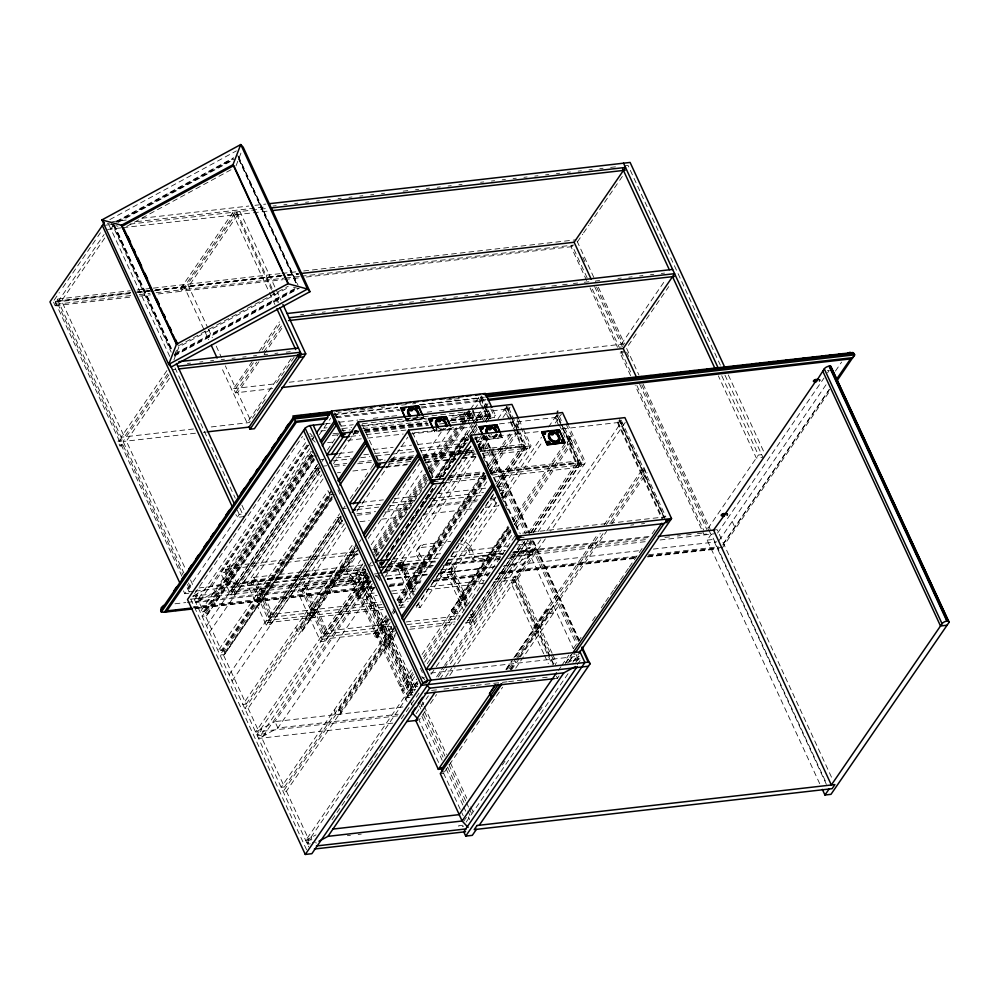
<?xml version="1.0" encoding="UTF-8"?>
<svg xmlns="http://www.w3.org/2000/svg" width="999" height="999" viewBox="0 0 999 999"><rect width="100%" height="100%" fill="white"/><g stroke="black" fill="none" stroke-linecap="round" stroke-linejoin="round"><path stroke-width="0.75" stroke-dasharray="5 3.75" d="M401.486 566.121C396.653 566.77 403.221 568.693 401.261 565.971C401.798 562.449 405.294 566.795 400.824 565.958M401.498 567.157L399.862 567.482M236.001 165.921L241.546 151.511M174.788 354.645L176.448 350.324M173.938 359.84L178.933 346.878L289.061 287.088M401.511 564.922L401.136 565.646M312.812 455.294L202.148 616.321L206.531 615.821L314.435 458.341M224.425 654.557L334.365 494.43L329.982 494.93L220.042 655.057L224.425 654.557L332.33 497.077M302.734 629.957L300.162 626.885L295.791 627.384L297.752 631.643L302.135 631.143L357.13 550.724M372.265 583.878L362.6 597.976L358.216 598.476L356.631 597.539L355.644 595.416L356.243 594.23L368.556 576.286M436.563 477.559L466.183 434.09L436.288 477.647M390.172 622.614L380.494 636.713L376.111 637.212L374.525 636.276L373.539 634.153L374.15 632.966L378.534 632.454L388.199 618.369M340.422 714.01L341.021 712.824L340.047 710.701L338.461 709.765L334.078 710.264L336.039 714.51L340.422 714.01L396.566 632.23M451.248 610.726L508.878 526.485L451.248 610.726L453.821 613.786L458.204 613.286L456.231 609.04L451.848 609.54M546.565 610.539L547.165 609.353L551.548 608.853L553.508 613.099L549.138 613.611L546.565 610.539L514.985 656.543M399.163 567.682L399.513 567.007M403.496 565.097L403.833 564.423M401.86 566.445L400.474 567.619M726.748 514.335L726.835 513.836A1.961 0.862 -24.8 0 1 726.885 515.409M54.108 300.224L59.353 292.582M62.837 287.5L96.903 237.887M97.777 236.613L100.4 232.804M181.93 576.286L55.245 302.123L57.305 299.126L130.132 290.796M130.719 292.632L53.234 301.486L55.195 305.744L104.071 234.553M59.515 303.871L58.479 305.369L121.329 441.358L118.032 441.733L120.005 445.991L123.289 445.604L124.313 444.118L121.029 444.493L120.005 445.991M104.72 238.024L61.563 300.874L124.4 436.875L168.444 372.727M110.889 229.046L112.937 226.049M158.104 293.968L181.144 291.333L180.17 289.211L232.567 212.887L236.95 212.387L272.702 289.772M181.144 291.333L182.255 289.722L181.281 287.6M184.553 288.711L185.577 287.213L186.551 289.335L185.527 290.834L184.553 288.711L180.17 289.211M236.95 212.387L187.625 284.228L207.78 327.834M118.032 441.733L119.068 440.234L122.353 439.86L121.329 441.358M166.92 370.542L121.116 437.25L193.681 428.946M168.881 374.787L123.089 441.496L195.642 433.191M169.518 378.259L126.374 441.121L185.939 570.042M272.602 388.599L235.514 392.844L233.554 388.599L252.048 361.65M259.091 351.398L279.345 321.89M253.359 362.687L235.739 388.349L225.337 365.834M262.163 349.862L280.657 322.927M235.514 392.844L256.656 362.063M263.699 351.798L282.193 324.862M258.841 361.8L237.7 392.595L250.549 420.379M264.123 354.108L282.617 327.173M291.109 358.691L247.065 422.839L221.016 366.471M265.11 399.5L249.263 422.589L209.116 427.185M276.561 382.829L294.168 357.167M183.491 590.871L184.803 593.706L239.248 514.385L243.194 513.936M187.15 587.587L189.111 591.833L191.171 588.836M306.606 849.824L190.784 599.175L192.832 596.178L212.15 585.701L346.303 570.354L357.704 553.746M194.593 593.618L232.317 538.673M233.192 537.4L270.916 482.455M271.79 481.168L302.497 436.451M365.884 570.154L356.231 584.203L195.779 602.559L306.318 441.546M306.98 445.005L199.063 602.172L203.471 611.7L313.411 451.56L310.115 451.948L200.187 612.075L204.558 611.575L207.13 614.635M319.805 471.166L235.202 594.393L230.819 594.892L226.398 585.339L228.584 585.089L226.623 580.831L224.438 581.081L220.542 572.677L308.491 444.567M312.013 439.448L313.773 436.888M308.604 445.204L212.15 585.701L215.085 592.07L368.206 574.712M312.113 440.097L313.861 437.537M366.583 572.14L233.641 587.337L225.337 569.368L227.397 566.371L357.242 551.523M224.925 572.177L226.985 569.18L235.289 587.15L233.229 590.147L224.925 572.177L220.542 572.677M309.665 448.751L229.033 566.183L237.337 584.165L317.969 466.72M319.305 434.715L330.694 418.119M310.677 452.859L215.085 592.07L195.779 602.559M224.438 581.081L312.387 452.984M204.558 611.575L313.624 452.722M206.144 612.512L315.209 453.658M313.611 458.379L205.432 615.946L221.366 650.436L331.306 490.297M206.531 615.821L316.458 455.694M228.584 585.089L314.785 459.54M206.543 625.836L317.07 464.86M317.52 464.435L231.044 590.397L232.03 592.519L369.193 576.835M327.235 450.299L338.698 433.591M233.641 587.337L235.702 584.353L365.547 569.492M232.03 592.519L318.506 466.558M322.04 461.413L323.801 458.841M230.819 594.892L318.768 466.795M319.692 467.757L234.216 592.27L235.202 594.393M209.49 632.217L320.017 471.228M330.369 494.592L257.38 600.923L255.182 601.173L247.09 583.641L321.84 474.75M381.905 604.62L269.056 617.519L251.873 580.332L253.933 577.347L363.686 564.797M251.461 583.141L253.521 580.144L270.704 617.332L268.644 620.329L251.461 583.141L247.09 583.641M323.052 478.871L255.582 577.16L272.752 614.335L340.234 516.058M333.566 463.548L357.23 429.083M329.982 494.93L328.022 490.671L218.082 650.811L222.465 650.312L331.518 491.458M225.025 653.371L224.051 651.248L333.104 492.395M331.905 496.528L223.326 654.682L246.154 704.083L242.869 704.457L352.809 544.33L354.77 548.576L244.83 708.716L248.127 708.341L358.054 548.201M341.995 520.604L270.617 624.575L266.233 625.074L257.155 605.419L259.34 605.169L332.342 498.851M229.121 674.712L339.648 513.723M343.231 508.753L344.992 506.181M350.174 498.638L368.681 471.678M371.466 467.619L375 462.475M269.056 617.519L271.116 614.535L380.869 601.972M383.591 607.18L266.458 620.579L267.445 622.702L340.684 516.021M266.233 625.074L340.984 516.183M406.456 420.891L424.238 418.506L406.456 420.891L405.144 418.057M341.009 518.481L269.63 622.452L270.617 624.575M232.068 681.093L342.595 520.104M355.007 548.488L310.152 613.823L307.954 614.073L297.652 591.758L344.268 523.863M391.571 626.361L323.551 634.14L302.447 588.448L304.495 585.464L369.418 578.034M302.035 591.258L304.083 588.261L325.199 633.953L323.139 636.937L302.035 591.258L297.652 591.758M345.579 527.834L306.144 585.277L327.247 630.956L367.557 572.24M356.968 511.238L407.804 437.2M246.154 704.083L356.094 543.956M300.162 626.885L356.318 545.104M433.017 428.921L434.59 431.381M359.403 542.082L361.163 539.522M301.748 627.822L357.904 546.041M302.135 631.143L359.153 548.076L354.77 548.576M369.168 577.01L325.1 641.196L320.729 641.695L309.927 618.319L312.113 618.069L356.968 552.734M368.231 538.424L419.967 463.061M423.476 457.954L443.643 428.583M577.41 241.883L582.692 234.191M583.578 232.904L588.861 225.212M589.735 223.926L618.806 181.593M619.68 180.307L622.327 176.461M356.231 584.203L349.25 576.723L360.651 560.127M371.178 544.792L422.04 470.716M427.297 463.049L451.011 428.396A1.311 0.937 34.5 0 1 449.363 428.296M452.11 429.37L434.328 431.743M362.937 563.773L351.236 580.819L407.08 701.735M373.464 548.439L424.35 474.325M428.733 467.932L456.805 427.048M460.314 421.94L467.332 411.713L470.279 418.094L468.531 420.641M412.05 695.079L356.431 574.712L359.265 570.591L365.459 569.892M425.861 474.275L374.15 549.587L376.71 555.119M429.358 469.168L458.279 427.048M461.788 421.94L469.68 410.452M470.554 409.178L478.434 397.689L480.631 397.44L481.655 395.941L491.933 418.169L489.735 418.419L479.47 396.191M355.007 581.543L346.241 582.554L345.754 581.493L354.508 580.481L358.629 574.462L413.586 693.418M364.972 565.222L361.451 570.342L415.759 687.886M373.738 552.397L425.724 476.735M429.245 471.603L460.939 425.449M461.813 424.163L470.616 411.338L477.16 425.499M352.947 584.577L364.348 567.969M374.875 552.634L426.635 477.247M430.144 472.127L461.725 426.136M462.612 424.85L470.079 413.973L448.539 416.433M374.425 555.069L427.197 478.209M430.706 473.089L463.249 425.686M464.135 424.413L473.813 410.314M474.687 409.041L483.479 396.228M369.393 565.034L371.141 562.487M375.537 556.093L428.171 479.42M431.68 474.313L465.022 425.749M397.577 715.858L255.632 732.08L366.171 571.078M376.473 556.318L399.488 522.802M403.896 516.371L430.369 477.809L443.331 476.323M323.551 634.14L325.612 631.143L390.534 623.713M393.381 628.908L320.954 637.187L321.928 639.323L366.933 573.763M367.332 573.801L256.868 734.74L265.622 733.741L266.121 734.802L257.355 735.801L261.463 729.819L260.976 728.758M368.181 574.887L324.126 639.073L325.1 641.196M435.052 477.909L471.99 424.1M472.864 422.827L481.655 410.015M482.542 408.728L486.063 403.608L488.249 403.359L484.727 408.479M355.644 595.416L367.957 577.472M357.342 594.093L368.781 577.447M437.237 477.659L473.301 425.137M474.175 423.851L483.853 409.765M392.807 723.114L258.579 738.461L369.118 577.459M356.631 597.539L369.817 578.321M379.495 564.235L381.256 561.663M439.298 477.122L466.57 437.412L465.584 435.277M378.958 566.708L382.48 561.588M386.001 556.455L432.617 488.561M438.773 479.595L476.585 424.513M480.107 419.393L487.137 409.14M369.43 580.918L360.627 593.718L356.243 594.23M380.856 564.26L382.617 561.7M386.138 556.568L432.754 488.673M438.911 479.707L467.932 437.437M470.566 433.591L474.675 427.609M369.78 580.918L261.863 738.086L284.453 786.962L281.169 787.337L391.096 627.197L395.479 626.698L338.461 709.765M358.216 598.476L370.529 580.544M381.081 565.172L435.614 485.739M441.77 476.773L468.156 438.349L466.57 437.412M382.917 563.898L436.563 485.751M442.719 476.785L468.219 439.635M472.627 433.229L477.023 426.823M482.292 419.143L488.449 410.164M359.303 598.351L370.741 581.693M381.293 566.321L383.928 562.474M384.815 561.201L436.7 485.614M442.857 476.648L468.369 439.498M370.529 582.392L274.937 721.603L255.632 732.08M474.475 433.541L477.11 429.707M482.367 422.053L486.75 415.671L484.19 410.139M393.144 631.58L384.34 644.392L382.155 644.642L361.538 600.024L372.09 584.652M484.527 421.828L489.96 413.923L449.887 418.506M485.077 421.64L487.724 417.794L489.922 417.545L486.376 409.89M415.709 689.51L409.528 690.209L366.333 596.715L368.381 593.718L376.111 592.844M381.518 575.424L470.654 445.604M486.538 422.465L490.946 416.046L450.162 420.704M383.841 572.664L471.078 445.591M475.487 439.173L477.247 436.6M489.735 418.419L494.63 417.17L495.654 415.671L492.445 408.728M365.921 599.525L367.969 596.528L411.176 690.022L409.115 693.019L365.921 599.525L361.538 600.024M374.413 587.15L370.03 593.531L413.224 687.025L416.733 681.93M384.053 573.114L471.69 445.467M374.35 587.487L277.884 727.984L258.579 738.461M384.69 577.297L473.526 447.914M477.035 442.794L481.443 436.388M478.396 445.229L481.043 441.371L483.991 447.752L481.343 451.598M411.213 598.226L396.578 566.545L398.638 563.548L413.274 595.229M474.3 453.334L400.686 560.564L415.322 592.232M478.683 446.953L486.575 435.464M497.964 418.868L504.982 408.666L507.167 408.404L508.191 406.918L527.347 448.351L526.311 449.85L524.125 450.099L498.563 487.325M482.929 435.614L484.89 439.86L502.672 437.487L500.711 433.241M387.912 564.785L400.274 563.361L402.335 560.377L416.333 590.671M480.694 448.126L483.778 443.631L477.622 444.343M396.578 566.545L400.961 566.046L476.598 455.881M480.994 449.475L491.545 434.103M502.984 417.445L510.014 407.192M417.045 549.887L419.105 546.89M385.314 569.393L422.39 565.159L417.432 556.843A9.253 6.656 34.5 0 1 421.241 547.514L423.301 544.53L450.774 541.383M417.432 556.843L419.493 553.846A9.253 6.656 34.5 0 1 423.301 544.53M501.323 436.888A1.311 0.937 34.5 0 0 500.324 435.064A1.311 0.937 34.5 0 0 499.238 436.288A1.311 0.937 34.5 0 0 501.323 436.888L501.573 436.513A1.311 0.937 34.5 0 0 500.574 434.69A1.311 0.937 34.5 0 0 499.5 435.914A1.311 0.937 34.5 0 0 501.573 436.513M484.89 439.86L502.672 437.487M414.273 594.842L411.026 587.824L408.841 588.074L406.868 583.828L483.391 472.377M487.787 465.971L509.777 433.941M513.286 428.821L516.808 423.701L519.005 423.451L513.723 431.131M373.539 634.153L386.463 615.022M397.015 599.65L484.09 472.827L483.479 474.013L486.051 477.085L398.102 605.182M375.237 632.829L386.675 616.183M397.227 600.811L484.702 473.401M488.224 468.281L512.849 432.417M422.39 565.159L424.45 562.162L419.493 553.846M374.525 636.276L387.712 617.057M398.276 601.685L484.465 476.148M408.841 588.074L485.352 476.623M489.747 470.217L516.133 431.793M391.72 613.249L393.481 610.676M398.763 602.996L485.826 476.173M489.285 471.128L492.582 466.346M376.111 637.212L388.424 619.28M377.21 637.087L389.523 619.155M393.032 614.023L394.792 611.463M399.2 605.057L487.15 476.96M490.184 472.527L518.331 431.543M399.837 608.528L490.434 476.573M492.07 474.188L494.542 470.591M284.453 786.962L394.393 626.823M340.047 710.701L396.191 628.92M495.866 484.14L522.165 445.841L515.796 432.067M391.096 627.197L393.069 631.455L283.129 791.583L286.413 791.208L394.667 633.528M497.027 485.389L525.374 444.093L479.145 449.388M496.703 486.476L523.139 447.977L525.337 447.714M418.032 683.591L410.102 695.142L411.076 697.265L406.705 697.764L384.116 648.9L386.313 648.651L395.979 634.552M493.606 493.931L416.933 605.606L414.747 605.856M498.014 487.512L526.361 446.228L480.119 451.511M493.281 495.017L415.721 607.979L420.104 607.479L495.929 497.04M508.191 406.918L506.006 407.167L525.149 448.601L530.044 447.352L521.116 428.009M499.263 492.182L531.068 445.854L522.777 427.897M500.986 494.093L503.621 490.247L506.568 496.628L503.921 500.474M463.773 610.651L447.14 574.662L449.2 571.665L465.834 607.667M496.828 502.297L451.261 568.681L468.531 606.056M501.211 495.916L541.52 437.2M548.526 426.985L555.544 416.77L557.729 416.521L558.766 415.035L561.962 421.965M564.522 427.485L581.83 464.96L579.645 465.209L556.568 415.284L557.08 414.535L560.926 422.852M440.022 572.714L450.849 571.478L452.897 568.493L468.893 603.096M503.284 497.002L506.368 492.507L500.212 493.206M447.14 574.662L451.523 574.163L499.025 504.982M503.421 498.576L542.994 440.934M555.307 423.002L561.463 414.036M500.724 556.193L472.852 559.378L468.956 550.948L471.004 547.952A10.365 7.455 34.5 0 0 460.789 540.534M472.852 559.378L474.912 556.393L502.784 553.196M621.253 344.255L665.284 280.12M630.606 375.661L620.129 352.997L621.166 351.498L624.45 351.124M636.188 334.016L626.498 348.127L638.935 375.05M641.47 326.323L668.781 286.563M466.346 606.218L463.798 600.724L461.613 600.973L459.64 596.728L508.116 526.123M512.524 519.705L566.283 441.408M512.949 522.027L571.778 436.338L569.58 436.588L568.044 438.836L570.229 438.586M411.463 669.829L400.037 686.488L403.321 686.113L412.999 672.027M422.028 654.457L509.428 527.16M452.235 612.849L509.253 529.795L508.279 527.672M461.613 600.973L510.864 529.233M514.385 524.113L571.553 440.846L573.738 440.596L515.696 525.137M423.551 656.655L510.626 529.82M514.085 524.787L517.37 519.992M453.821 613.786L510.839 530.731L509.253 529.795M413.436 674.088L401.998 690.734L405.282 690.359L414.96 676.273M423.988 658.716L511.288 531.543M424.637 662.175L514.348 531.518M516.87 527.834L519.33 524.25M311.875 839.747L305.706 840.459L416.633 679.133M427.222 663.711L448.401 632.854M457.23 620.004L483.703 581.443M487.225 576.298L516.346 533.891M409.528 690.209L411.588 687.225L417.769 686.513M413.087 692.557L406.93 693.269L407.904 695.391L417.619 681.256M417.782 681.63L306.943 843.106L314.235 842.282M431.031 674.325L435.414 667.944M436.288 666.67L510.826 558.104L530.132 547.614L533.079 553.995L455.881 666.445M468.256 620.342L470.304 617.357M472.365 614.36L522.315 541.608M528.459 532.667L576.648 462.462L567.057 441.695M332.03 819.754L349.575 794.205M354.832 786.55L358.341 781.443M363.599 773.775L368.856 766.108M369.742 764.834L382.892 745.679M401.311 718.855L420.591 690.759M468.856 617.519L471.953 617.17L474.013 614.173L472.09 610.014M467.357 620.454L470.442 620.092L524.275 541.695M530.369 532.804L579.87 460.714L488.936 471.116M524.762 541.608L469.243 622.477L470.217 624.6L474.6 624.1L470.791 615.846M530.931 532.617L577.634 464.585L579.82 464.335M465.259 622.926L471.428 622.227L527.834 540.072M533.116 532.367L580.856 462.837M470.217 624.6L527.497 541.158M533.666 532.18L578.621 466.708L580.806 466.458L581.83 464.96M579.645 465.209L584.54 463.961L566.62 425.187M436.6 676.872L443.618 666.658M444.493 665.384L513.773 564.472L533.079 553.995L511.326 556.48M438.236 677.06L443.506 669.392M444.38 668.106L531.768 540.834M537.924 531.855L585.564 462.475L568.906 426.398M416.084 713.736L428.371 695.853M439.772 679.233L446.79 669.018M450.299 663.898L530.132 547.614L516.071 549.225M561.863 428.958L617.444 422.602L620.142 421.603L621.178 420.104L665.846 516.795L521.615 533.279M445.566 677.047L451.71 668.094M452.584 666.82L532.879 549.887L512.874 552.172M543.756 653.758L511.026 582.929L513.086 579.932L552.36 664.934M540.646 539.797L515.147 576.935L555.719 664.772M546.803 530.831L619.43 425.037L621.615 424.787L622.652 423.289L620.454 423.539L620.966 422.789L625.349 422.29L550.599 531.181M493.081 582.217L514.735 579.745L516.783 576.748L552.135 653.246M425.174 711.163L419.031 720.117L439.685 764.822M430.432 703.496L436.575 694.555M449.737 675.386L454.995 667.719M511.026 582.929L515.409 582.429L545.317 538.873M553.483 664.81L537.999 631.293L535.801 631.543L533.841 627.297L598.039 533.778M604.195 524.812L643.781 467.17L645.741 471.416L610.564 522.664M505.931 669.417L512.949 659.19M513.836 657.916L547.165 609.353M506.206 669.318L511.476 661.65M506.93 669.442L512.2 661.75M515.721 656.63L600.237 533.528M606.393 524.562L645.966 466.92M508.941 668.893L515.959 658.666M516.845 657.392L547.552 612.662M535.801 631.543L604.407 531.63M510.214 669.068L515.584 661.251M516.458 659.964L555.656 602.872M510.526 669.829L515.796 662.162M519.305 657.055L549.138 613.611M511.525 669.842L519.443 658.316M520.329 657.03L606.593 531.381M611.875 523.688L647.052 472.452M444.455 771.952L467.32 738.648M471.715 732.242L502.634 687.212M515.696 668.194L557.629 607.117M558.341 670.441L560.976 666.608M561.85 665.334L568.856 655.119M573.239 648.738L582.005 635.976M592.519 620.654L596.028 615.546M601.286 607.892L604.795 602.784M605.669 601.51L613.548 590.022M614.435 588.736L619.692 581.081M620.566 579.807L628.446 568.319M629.333 567.045L643.356 546.615M652.11 533.853L655.619 528.746M565.234 663.336L571.428 654.32M565.796 663.149L571.965 654.158M555.219 678.546L557.405 678.296L559.165 675.724M568.856 661.613L574.175 653.87M569.418 661.413L574.7 653.721M463.748 821.203L466.383 817.369M502.347 764.984L504.982 761.151M539.198 711.313L542.707 706.206M572.889 662.237L578.458 654.12M466.158 822.102L568.806 672.602M575.824 662.374L579.333 657.267M577.322 664.635L580.606 659.839M707.891 528.558L758.378 455.02L763.636 454.42M819.717 783.691L707.18 540.122L711.288 534.128L826.448 783.366M717.594 533.029L824.025 378.009M827.547 372.877L829.295 370.317L826.673 370.617M719.193 540.397L826.61 383.941M835.439 371.079L841.608 362.088M723.139 543.956L829.307 389.31M722.764 544.979L829.307 389.785M721.902 548.426L829.095 392.058M109.853 219.593L236.401 150.886M116.608 221.241L233.604 157.73M116.071 222.203L233.267 158.566M117.432 222.128L233.054 159.353M118.257 222.34L234.091 159.453M126.673 226.411L231.368 169.568M178.109 346.004L288.249 286.214M175.087 353.621L295.017 288.511M174.763 354.458L295.829 288.736M174.55 355.244L297.202 288.661M174.226 356.081L299.375 288.137M448.027 422.19L466.046 412.412M453.546 427.172L450.974 428.571L412.425 432.979M462.562 422.277L470.279 418.094M567.332 662.974L578.921 656.693M305.706 840.459L316.009 834.864M112.525 221.616L126.461 220.03M141.945 218.257L248.788 206.044M254.982 205.332L265.834 204.096M103.659 225.387L110.29 224.638M136.626 221.628L266.87 206.731M273.002 206.031L276.161 205.669M283.841 204.783L287 204.433M294.693 203.546L297.839 203.184M305.544 202.31L308.679 201.948M316.383 201.061L319.518 200.712M327.235 199.825L330.357 199.463M338.087 198.589L341.196 198.227M348.926 197.34L352.035 196.99M359.777 196.104L362.874 195.754M370.617 194.867L373.726 194.505M381.456 193.619L384.565 193.269M403.134 191.146L407.817 190.609M415.522 189.723L418.668 189.373M426.361 188.486L429.508 188.124M437.212 187.25L440.309 186.9M448.052 186.014L451.211 185.652M458.891 184.765L462.05 184.403M480.569 182.293L483.753 181.93M491.408 181.056L494.592 180.682M502.247 179.808L505.444 179.445M513.086 178.571L516.296 178.209M523.926 177.335L527.135 176.96M534.765 176.099L537.986 175.724M545.604 174.85L548.838 174.488M556.443 173.614L559.677 173.239M567.282 172.377L570.529 172.003M578.121 171.129L581.381 170.767M588.96 169.892L592.22 169.518M599.8 168.656L603.071 168.282M610.639 167.42L615.471 166.858M624.762 165.797L628.046 165.422L720.354 365.172M129.97 224.101L267.794 208.341M107.605 229.42L121.728 227.797M122.964 227.66L268.906 210.976M137.175 289.997L151.823 288.311M153.371 288.137L280.569 273.589M282.118 273.414L297.615 271.641M303.696 270.954L576.423 239.76M136.913 291.92L149.313 290.509M155.507 289.797L285.677 274.912M287.225 274.737L298.077 273.489M58.279 301.248L130.469 292.994M136.613 292.295L153.509 290.359M155.045 290.185L184.228 286.85L235.602 212.025L271.428 289.548M281.556 275.724L188.611 286.351L239.985 211.526L281.019 300.324M287.749 275.012L298.589 273.776M55.245 302.123L131.181 293.431M138.274 292.52L153.634 290.759M154.42 290.784L281.618 276.236M287.687 275.537L298.651 274.288M56.231 304.245L133.104 295.342M139.248 294.643L150 293.406M156.144 292.707L182.255 289.722M186.551 289.335L284.141 278.184M285.689 278.009L299.638 276.411M301.186 276.236L573.801 245.055M55.195 305.744L131.993 296.953M139.673 296.079L150.424 294.855M185.527 290.834L283.117 279.683M284.665 279.495L300.15 277.734M306.356 277.023L574.325 246.378M300.537 314.735L303.634 314.385M311.376 313.499L315.322 313.049M322.215 312.262L325.312 311.9M333.054 311.014L337.699 310.489M344.68 309.69L348.539 309.253M355.507 308.454L360.139 307.917M366.321 307.217L370.217 306.768M377.135 305.981L381.044 305.532M387.962 304.745L392.595 304.208M398.776 303.509L402.722 303.047M409.59 302.272L413.561 301.81M420.404 301.024L425.05 300.499M432.142 299.688L435.239 299.338M442.982 298.451L446.078 298.089M453.821 297.215L457.505 296.79M464.66 295.966L467.757 295.617M475.487 294.73L478.583 294.38M486.326 293.494L489.947 293.082M497.165 292.257L500.262 291.895M508.004 291.009L511.101 290.659M518.843 289.772L522.402 289.36M529.682 288.536L533.229 288.124M540.521 287.3L545.167 286.763M551.773 286.014L556.406 285.477M562.587 284.765L567.22 284.24M573.401 283.529L577.672 283.042M584.228 282.292L588.861 281.768M596.253 280.919L599.675 280.532M617.931 278.446L621.316 278.059M628.771 277.198L632.13 276.823M639.61 275.961L642.944 275.587M650.449 274.725L653.771 274.338M661.288 273.489L664.585 273.102M187.425 363.474L190.584 363.112M199.775 362.063L202.859 361.7M210.527 360.826L213.661 360.464M221.254 359.603L224.475 359.228M231.993 358.366L235.277 357.992M242.72 357.142L246.091 356.755M253.459 355.919L256.518 355.569M264.186 354.695L267.695 354.283M274.925 353.459L277.984 353.109M286.226 352.172L290.259 351.71M172.402 369.655L175.687 369.28M233.554 388.599L275.274 383.816M289.186 382.23L623.438 344.006M621.39 347.003L619.193 347.252L592.357 289.173M620.129 352.997L623.426 352.622M338.137 412.375L341.246 412.025M348.988 411.138L352.085 410.789M359.827 409.902L366.021 409.19M367.57 409.016L373.776 408.304M381.518 407.417L384.615 407.068M401.648 405.119L406.293 404.583M412.5 403.871L415.596 403.521M446.578 399.975L452.772 399.275M454.32 399.088L460.514 398.389M334.166 414.373L397.677 407.105M419.368 404.632L484.428 397.19M332.804 415.035L397.652 407.617M420.804 404.97L477.922 398.439L482.392 408.116M335.701 416.77L399.188 409.503M420.866 407.03L485.914 399.588M203.359 432.317L206.456 431.968M336.563 417.707L400.025 410.452M421.703 407.967L485.164 400.711M325.562 423.788L330.182 423.264M339.41 422.202L357.879 420.092M359.415 419.917L367.108 419.043M373.264 418.331L377.884 417.807M384.041 417.107L390.197 416.396M391.733 416.221L399.425 415.347M427.122 412.175L431.743 411.65M439.435 410.764L444.056 410.239M450.199 409.54L456.356 408.828M457.904 408.653L465.596 407.779M323.851 428.121L327.098 427.747M340.821 426.186L353.259 424.762M362.425 423.713L464.248 412.063M467.994 411.638L470.616 411.338M359.353 425.999L427.272 418.231M448.888 415.759L504.47 409.403L521.653 446.59M320.816 431.044L325.437 430.519M342.357 428.583L351.586 427.522M363.898 426.111L426.985 418.906M468.556 414.373L459.802 415.372L460.289 416.433L469.055 415.434M340.472 431.019L350.349 429.882M362.649 428.484L427.247 421.091M353.983 430.844L357.068 430.494M364.785 429.607L426.536 422.552M451.236 419.73L488.936 415.409M310.926 436.313L313.112 436.063M332.979 433.791L337.737 433.241M354.57 431.318L358.092 431.068M363.898 430.257L427.572 423.126M450.062 420.404L486.226 416.408L483.041 409.503M354.445 431.655L359.078 431.118M364.573 430.494L427.759 423.264M354.096 431.868L358.703 431.331M364.86 430.631L427.947 423.414M451.036 420.779L495.654 415.671M332.367 435.427L337 434.89M353.958 432.954L358.579 432.43M364.747 431.718L427.984 424.488M352.909 433.903L359.078 433.191M365.259 432.48L428.546 425.249M439.36 424.013L443.993 423.476M451.71 422.602L487.212 418.544M350.799 436.376L360.065 435.314M366.233 434.615L406.381 430.02M556.568 415.284L558.766 415.035M327.61 442.682L332.23 442.145M347.652 440.384L361.526 438.798M367.694 438.099L403.171 434.041M409.915 434.115L476.298 426.523M499.45 423.876L555.032 417.52L558.866 425.836M621.178 420.104L618.98 420.354L664.972 519.867M315.372 455.819L312.088 456.193L310.115 451.948M339.273 453.446L354.657 451.685M373.127 449.575L393.131 447.29M400.824 446.416L411.588 445.179M417.744 444.48L468.531 438.673M474.687 437.962L480.831 437.262M472.327 439.198L538.711 431.605M320.592 459.727L323.876 459.353M336.014 457.954L351.573 456.181M363.786 454.782L368.506 454.245M374.588 453.546L391.583 451.61M397.727 450.899L413.161 449.138M419.28 448.439L467.157 442.969M476.411 441.908L481.043 441.371M332.979 460.876L351.448 458.766M360.676 457.717L369.917 456.655M376.074 455.956L389.922 454.37M391.458 454.195L414.535 451.56M420.691 450.849L463.773 445.929M323.539 466.096L326.823 465.721M334.34 464.86L346.828 463.436M359.016 462.038L371.453 460.614M377.597 459.915L385.302 459.041M391.421 458.341L414.56 455.694M422.227 454.807L462.387 450.224M463.773 450.062L473.189 448.988M479.358 448.276L483.991 447.752M375.886 461.201L385.127 460.139M390.372 459.54L413.449 456.905M422.677 455.844L473.426 450.037M319.056 468.169L314.423 468.706L317.37 475.074L322.003 474.55M334.478 466.408L345.279 465.172M357.63 463.761L371.516 462.175M391.571 459.877L413.161 457.417M423.963 456.181L460.989 451.948M462.537 451.76L473.776 450.474M389.398 461.026L412.55 458.379M423.364 457.142L463.499 452.559M465.034 452.372L474.3 451.323M480.482 450.611L524.35 445.591M388.886 461.775L412.312 459.265M422.839 457.892L474.775 452.122M387.974 462.225L412.587 459.403M423.364 458.166L460.289 453.946M461.825 453.771L474.138 452.36M480.294 451.66L531.068 445.854M388.324 464.073L411.476 461.426M423.826 460.015L457.792 456.131M463.961 455.432L476.311 454.021M482.492 453.309L522.627 448.713L523.613 450.849L483.466 455.432M525.149 448.601L527.347 448.351M386.213 466.558L407.829 464.085M426.348 461.963L455.681 458.616M461.863 457.904L477.297 456.143M337.425 472.789L340.509 472.427M352.859 471.016L371.366 468.906M385.252 467.32L406.855 464.847M425.362 462.724L456.218 459.203M462.387 458.491L477.822 456.73M448.863 475.699L483.316 471.753M448.514 477.11L484.028 473.051M490.197 472.352L578.846 462.212M448.002 477.859L485.052 473.626M491.233 472.914L576.136 463.211L567.182 443.831M448.314 477.997L484.49 473.863M490.159 473.376L585.564 462.475M433.554 481.755L438.186 481.218M447.44 480.169L486.038 475.749M492.207 475.049L577.122 465.334L578.096 467.457L493.194 477.172M443.793 482.817L487.025 477.872M361.85 502.322L383.391 499.862M394.168 498.626L418.781 495.816M428.022 494.755L431.093 494.405M437.25 493.706L486.488 488.074M497.265 486.838L503.421 486.138M343.169 508.591L346.253 508.241M358.604 506.83L380.307 504.345M392.545 502.947L414.16 500.474M429.558 498.713L483.566 492.544M498.988 490.771L503.621 490.247M357.105 509.577L378.646 507.117M389.423 505.881L414.036 503.071M421.728 502.185L426.348 501.66M432.505 500.961L481.743 495.329M356.918 513.736L375.562 511.6M387.774 510.202L409.415 507.729M420.167 506.505L423.264 506.143M429.42 505.444L478.796 499.8M490.971 498.401L495.766 497.852M501.935 497.152L506.568 496.628M341.633 517.045L337.013 517.582L339.96 523.951L344.58 523.426M357.068 515.284L374.038 513.336M384.84 512.112L409.515 509.278M428.034 507.167L477.397 501.523M489.747 500.112L497.452 499.225M360.015 521.653L369.268 520.604M381.606 519.193L403.209 516.72M414.011 515.484L417.095 515.134M423.264 514.423L472.627 508.778M484.977 507.367L500.399 505.606M372.702 549.75L375.799 549.4L378.346 554.932M225.337 569.368L358.279 554.158M421.241 547.514L447.202 544.555M519.53 537.824L524.163 537.3M630.681 525.112L633.766 524.762M641.483 523.876L644.567 523.526M392.982 559.165L440.684 553.708M452.997 552.31L508.391 545.966M517.619 544.917L529.932 543.506M379.145 563.024L385.327 562.312M391.508 561.613L402.335 560.377M369.68 565.971L372.764 565.621M389.735 563.673L439.135 558.029M451.448 556.618L505.444 550.449M251.873 580.332L364.722 567.432M198.888 587.949L364.198 569.055M387.362 566.396L424.45 562.162M513.623 551.96L649.899 536.376M386.688 566.595L437.475 560.789M448.239 559.565L503.633 553.221M387.15 567.407L436.725 561.738M447.564 560.501L503.334 554.12M512.624 553.059L648.963 537.462M713.561 530.082L717.12 529.67L832.941 780.319M531.855 551.336L523.089 552.335L522.602 551.273L531.356 550.274L527.247 556.268L527.734 557.33M189.111 591.833L193.744 591.296M195.292 591.121L365.234 571.69M510.014 555.132L647.839 539.373M664.884 537.425L669.53 536.888M677.272 536.001L680.369 535.651M686.563 534.94L691.208 534.415M697.402 533.703L702.047 533.179M184.803 593.706L188.736 593.256M384.977 570.928L434.39 565.284M445.142 564.048L500.674 557.704M356.431 574.712L367.282 573.476M384.315 571.528L433.891 565.859M444.742 564.61L498.963 558.416M509.802 557.167L646.128 541.583M660.077 539.984L714.297 533.791M382.829 572.739L432.18 567.095M442.969 565.859L500.024 559.34M507.742 558.453L510.826 558.104L513.773 564.472L504.52 565.534M374.375 574L378.996 573.476M412.275 705.481L353.284 577.834L192.832 596.178L308.691 846.915M375.349 576.136L379.982 575.599M386.426 576.086L429.707 571.141M440.534 569.905L452.897 568.493M190.784 599.175L354.52 580.444M707.18 540.122L713.199 539.435L826.398 784.415M302.447 588.448L370.454 580.669M387.462 578.733L427.659 574.138M387.312 578.933L428.958 574.175M439.747 572.939L495.267 566.595M174.987 603.783L185.826 602.547M187.375 602.372L371.578 581.306M387.063 579.532L427.31 574.937M438.149 573.701L493.868 567.32M503.159 566.258L640.933 550.499M653.321 549.088L716.783 541.833M193.207 606.855L372.889 586.301M389.935 584.353L424.013 580.456M434.852 579.22L489.073 573.014M501.461 571.603L636.226 556.193M648.626 554.77L718.331 546.803M193.169 607.867L374.288 587.15M389.76 585.377L423.813 581.48M433.104 580.419L488.836 574.05M499.675 572.814L635.888 557.23M648.276 555.819L721.028 547.502M406.868 583.828L409.066 583.578L400.961 566.046M195.429 608.129L375.124 587.587M389.061 585.988L421.59 582.267M433.978 580.856L488.199 574.65M499.038 573.414L635.352 557.829M647.752 556.406L719.005 548.264M195.417 608.641L375.037 588.099M388.973 586.5L421.491 582.792M433.878 581.368L488.074 575.174M498.913 573.926L633.641 558.528M647.577 556.93L718.805 548.788M391.571 591.071L417.857 588.061M430.219 586.65L484.328 580.469M495.142 579.233L516.783 576.748M366.333 596.715L377.147 595.479M392.607 593.706L415.796 591.058M426.61 589.822L483.816 583.279M397.877 600.037L410.239 598.613M398.913 602.672L408.191 601.61M459.64 596.728L461.838 596.478L451.523 574.163M399.001 605.419L405.169 604.72M267.445 622.702L383.029 609.49M399.987 607.542L406.143 606.843M405.994 621.952L460.089 615.759M470.916 614.522L474.013 614.173M407.03 624.587L458.042 618.756M410.339 626.972L455.032 621.865M321.928 639.323L392.832 631.206M409.777 629.27L454.47 624.163M533.841 627.297L536.026 627.047L515.409 582.429M430.557 673.101L579.108 656.118M579.969 658.816L572.677 659.652L573.164 660.714L581.68 659.178M421.478 678.059L424.4 677.722M431.58 690.446L437.749 689.747M443.918 689.035L451.623 688.161M453.159 687.974L474.737 685.514M476.286 685.339L507.105 681.817M508.641 681.63L528.683 679.345M530.219 679.17L536.388 678.458M542.557 677.759L547.177 677.235M407.904 695.391L412.537 694.867M402.934 706.967L274.937 721.603L277.884 727.984L398.176 714.223M440.284 773.613L443.581 773.238M347.365 835.688L350.449 835.339M358.166 834.452L361.251 834.103M462.999 825.261L458.628 825.761L459.115 826.822L463.499 826.323M310.352 843.843L307.43 844.18L311.538 838.186L311.051 837.125M403.134 564.622L402.435 564.46C403.471 564.31 400.249 566.258 402.547 564.472M726.51 513.673L727.16 513.836M401.511 565.971L402.172 566.133M107.417 223.376L117.932 226.249M293.431 287.175L300.949 289.223M222.465 650.312L224.051 651.248M309.877 433.266L311.875 435.402M311.825 438.573L316.808 443.918M375.624 575.549L379.608 579.82M353.284 577.834L346.303 570.354L349.25 576.723M421.753 676.473L424.737 679.682M819.992 380.095L819.754 379.57A1.998 0.887 -24.8 0 1 819.03 380.619M728.296 374.937L764.297 452.847M724.937 375.1L762.899 457.267L756.33 458.017L718.356 375.849M721.728 375.686L758.378 455.02M732.192 521.466L734.889 527.31M577.085 241.171L595.741 281.556M598.351 287.213L624.537 343.881M643.031 383.903L710.289 529.47M582.854 257.33L584.815 261.588M596.603 287.088L623.438 345.167M626.71 352.247L628.671 356.506M641.77 384.84L707.879 527.922M708.528 529.333L710.501 533.591L703.92 534.34L635.189 385.577M594.617 286.563L622.489 346.878M639.585 383.928L707.005 529.845M587.125 277.834L572.065 245.255L571.041 246.753L587.412 282.168M621.166 351.498L631.63 374.163M636.875 385.502L703.646 530.007M590.022 287.837L617.519 347.327M619.492 419.605L664.185 516.333M620.142 421.603L664.822 518.281M617.956 421.853L662.624 518.531M617.444 422.602L662.112 519.28M569.58 436.588L571.553 440.846M561.575 424.238L580.157 464.46M557.729 416.521L562.237 426.286M562.849 427.597L580.806 466.458M555.544 416.77L566.421 440.309M577.634 464.585L578.621 466.708M518.943 419.605L522.14 426.523M517.132 419.405L520.479 426.635M516.808 423.701L518.768 427.947M506.518 406.418L510.988 416.084M511.625 417.47L516.733 428.509M517.37 429.895L525.661 447.852M507.167 408.404L512.275 419.455M512.899 420.804L526.311 449.85M504.982 408.666L510.064 419.68M510.701 421.054L515.159 430.694M523.139 447.977L524.125 450.099M490.784 408.841L494.63 417.17M500.449 433.616L502.41 437.862M486.063 403.608L487.362 406.443M480.619 396.84L484.478 405.169M485.114 406.556L490.247 417.669M480.631 397.44L485.739 408.504M478.434 397.689L483.553 408.753M487.724 417.794L488.711 419.917M472.09 408.204L477.984 420.954M484.527 435.114L529.67 532.829M533.603 541.321L579.408 640.446M472.814 410.514L477.397 420.417M484.59 436.001L529.745 533.716M533.016 540.796L578.821 639.922M472.377 411.476L476.96 421.391M483.504 435.552L528.658 533.254M531.93 540.334L578.384 640.883M483.191 435.239L485.152 439.485M481.743 435.414L526.898 533.129M530.169 540.209L577.934 643.581M468.444 410.427L474.325 423.176M474.987 424.587L479.557 434.503M480.219 435.926L525.362 533.628M528.633 540.709L576.411 644.093M464.048 412.088L475.224 436.276M475.824 437.574L520.317 533.878M524.225 542.332L573.326 648.576M575.936 654.245L579.37 661.675M475.024 437.599L519.08 532.929M477.959 445.804L479.92 450.049M483.191 457.142L491.346 474.787M501.71 497.202L508.828 512.612M464.448 420.354L464.947 421.416M467.282 433.966L469.243 438.224M548.264 609.228L550.224 613.473M471.59 450.724L474.537 457.105M494.168 499.6L497.115 505.981M552.784 654.67L556.718 663.161M514.735 579.745L554.008 664.747M556.418 676.173L557.405 678.296M544.418 655.169L548.339 663.673M471.004 547.952L474.912 556.393M412.612 432.517L433.766 478.284M405.407 417.682L406.718 420.517M424.275 459.615L432.604 477.647M452.385 563.923L455.082 569.767M450.849 571.478L466.833 606.093M470.679 614.397L471.953 617.17M470.442 620.092L471.428 622.227M439.398 573.126L441.021 576.623M238.499 156.393L298.064 285.302M362.038 424.388L377.997 458.916M237.675 155.507L296.591 283.004M238.823 158.641L296.616 283.704M238.649 159.166L295.791 282.817M375.574 455.532L377.485 459.665M335.502 413.424L343.856 431.493M334.353 412.787L342.694 430.844M400.274 563.361L414.285 593.668M418.156 603.271L420.104 607.479M273.102 290.634L278.559 302.435M272.078 290.959L277.285 302.235M232.567 212.887L268.719 291.134M269.368 292.545L274.9 304.495M381.543 561.85L382.817 564.61M379.907 562.037L381.818 566.183M337.949 489.81L341.221 496.89M377.884 576.223L381.156 583.304M392.932 608.803L394.892 613.049M420.429 668.294L422.39 672.552M304.008 438.698L304.495 439.772M317.707 468.331L320.654 474.7M340.297 517.195L343.244 523.576M366.795 574.612L367.295 575.674M416.87 682.979L417.37 684.04M422.302 702.047L423.613 704.882M424.263 706.293L446.516 754.445M450.437 762.936L466.795 798.338M470.729 806.842L473.339 812.499M359.265 570.591L414.885 690.971M420.766 703.708L422.077 706.543M424.7 712.212L444.98 756.106M448.901 764.61L465.921 801.423M466.57 802.834L468.531 807.092M469.193 808.503L472.465 815.584M368.381 593.718L411.588 687.225M419.48 706.156L420.791 708.99M423.401 714.66L443.032 757.142M447.614 767.057L463.973 802.459M467.907 810.951L470.517 816.62M421.865 716.32L442.157 760.227M446.078 768.718L463.099 805.544M463.748 806.955L465.709 811.2M468.331 816.87L469.642 819.704M384.34 644.392L386.313 648.651M443.506 773.039L463.249 815.821M208.429 329.245L212.337 337.687M216.234 346.129L221.441 357.392M183.254 284.727L204.083 329.82M204.745 331.231L208.641 339.685M304.495 585.464L325.612 631.143M310.152 613.823L312.113 618.069M114.173 224.563L172.602 351.024M113.998 225.087L172.427 351.548M113.349 224.338L171.616 350.412M113.187 224.875L171.441 350.949M110.976 221.803L171.204 352.135M241.895 505.132L245.829 513.636M108.916 224.787L169.805 356.543M175.037 367.882L235.264 498.214M239.847 508.129L243.768 516.633L237.2 517.382L235.889 514.547M237.287 510.139L239.248 514.385M253.933 577.347L271.116 614.535M257.38 600.923L259.34 605.169M227.397 566.371L235.702 584.353M315.696 842.107L316.196 843.168M190.522 579.957L193.794 587.05M248.127 708.341L258.916 731.705M286.413 791.208L308.991 840.084M57.305 299.126L183.891 573.039M188.474 582.954L191.746 590.034M123.289 445.604L182.854 574.537M187.437 584.452L190.709 591.533M55.332 301.998L56.306 304.121M458.741 543.531A10.365 7.455 34.5 0 1 468.956 550.948M423.027 417.17A1.311 0.937 34.5 0 1 422.14 418.169A1.311 0.937 34.5 0 1 420.691 417.033M423.314 417.07A1.311 0.937 34.5 0 1 421.241 417.195M408.566 418.356A1.311 0.937 34.5 0 1 407.942 419.805A1.311 0.937 34.5 0 1 406.431 418.281M408.978 418.256A1.311 0.937 34.5 0 1 408.341 419.418A1.311 0.937 34.5 0 1 406.768 418.456M417.557 417.744A6.244 4.62 39.2 0 1 412.587 418.281M415.621 418.306A6.244 4.62 39.2 0 1 412.874 417.932M496.441 433.791A5.27 3.896 39.2 0 1 489.11 434.577M496.153 434.128A5.27 3.896 39.2 0 1 488.836 434.915M497.152 434.752A6.244 4.62 39.2 0 1 488.411 435.689M497.427 434.403A6.244 4.62 39.2 0 1 488.698 435.352M450.924 428.309A1.311 0.937 34.5 0 1 448.863 428.434M435.939 428.771A1.311 0.937 34.5 0 1 436.351 430.544A1.311 0.937 34.5 0 1 434.39 429.695M436.201 428.396A1.311 0.937 34.5 0 1 436.7 430.094A1.311 0.937 34.5 0 1 434.802 429.595M437.849 427.572A6.244 4.62 39.2 0 0 445.429 428.608L445.704 428.259A6.244 4.62 39.2 0 1 440.746 428.796M819.018 379.707A1.961 0.862 -24.8 0 1 819.118 381.281M819.168 379.632A1.998 0.887 -24.8 0 1 819.28 381.143M726.748 513.386A2.01 0.887 -24.8 0 1 726.835 514.91M726.997 513.923A2.01 0.887 -24.8 0 1 727.085 515.434M440.147 571.815A7.83 3.472 -24.8 0 0 450.412 568.231A7.83 3.472 -24.8 0 0 450.549 562.887L449.088 562.812A7.83 3.472 -24.8 0 0 445.454 563.573M198.177 592.844L194.068 598.838L202.822 597.827L203.321 598.901L194.555 599.899L198.664 593.906L198.177 592.844M484.952 437.812A1.311 0.937 34.5 0 0 487.012 438.586A1.311 0.937 34.5 0 0 486.201 436.738A1.311 0.937 34.5 0 0 484.952 437.812M485.202 437.437A1.311 0.937 34.5 0 0 487.275 438.211A1.311 0.937 34.5 0 0 486.463 436.363A1.311 0.937 34.5 0 0 485.202 437.437M400.075 568.394A1.961 0.862 -24.8 0 0 402.747 566.583A1.961 0.862 -24.8 0 0 399.975 566.808A1.961 0.862 -24.8 0 0 400.075 568.394M401.211 565.971A1.961 0.862 -24.8 0 0 403.883 564.16A1.961 0.862 -24.8 0 0 401.111 564.385A1.961 0.862 -24.8 0 0 401.211 565.971M444.343 577.734A7.83 3.472 -24.8 0 0 455.307 570.666A7.83 3.472 -24.8 0 0 444.505 571.191A7.83 3.472 -24.8 0 0 444.343 577.734"/><path stroke-width="1.5" d="M822.339 789.36L824.949 795.017L830.981 794.33L948.825 622.677L948.85 621.44L946.877 621.103A3.821 1.686 -24.8 0 0 942.057 623.726L831.343 784.977L713.561 530.082L724.088 515.646A2.01 0.887 -24.8 0 0 724.188 516.046M103.584 221.666L101.935 219.905L121.478 225.25L232.979 164.71L240.734 144.555L243.207 147.19L309.965 291.683L171.166 367.045L168.706 364.398L101.935 219.905L240.734 144.555L307.505 289.048L309.965 291.683M176.461 344.243L168.706 364.398L307.505 289.048L287.962 283.704L176.461 344.243L121.478 225.25L176.636 343.706M500.886 683.89L492.107 696.665L489.535 693.606L495.404 684.752M815.983 381.793L824.275 368.831A3.821 1.686 -24.8 0 1 829.095 366.208L831.068 366.546L830.843 368.069M104.408 222.552L49.95 301.873L179.558 582.367M177.747 366.296L300.399 352.26L249.038 427.097L250.012 429.22L301.386 354.395L305.769 353.883L282.967 304.558M305.769 353.883L254.395 428.721L250.012 429.22M173.838 590.921L176.486 587.075M181.768 579.37L185.29 574.238M188.811 569.105L191.458 565.259M195.854 558.853L198.501 555.007M203.784 547.302L207.305 542.17M210.826 537.037L213.474 533.191M218.756 525.499L220.517 522.927M225.799 515.234L229.32 510.102M240.771 493.431L244.293 488.299M249.575 480.606L251.348 478.034M255.744 471.628L257.505 469.055M262.787 461.363L266.308 456.231M271.603 448.526L275.125 443.406M277.759 439.548L281.281 434.428M285.689 428.009L288.336 424.163M192.32 608.99L164.448 612.187L161.351 612.037L160.677 610.576L293.219 417.52L330.394 413.261M161.351 612.037L293.893 418.981L329.52 414.897M164.448 612.187L295.442 421.378L327.959 417.657M324.026 423.963L309.965 425.574A6.206 2.747 -24.8 0 0 305.145 428.196L187.5 599.55L305.282 854.445L311.85 853.695L431.031 680.094L313.249 425.199M316.408 433.042L331.518 411.051L485.389 393.444L491.808 407.342M320.304 441.446L334.378 420.954M321.616 442.482L335.676 421.99M322.265 445.704L336.338 425.199M326.685 455.269L341.783 433.266L352.547 432.043M331.256 454.483L343.594 436.513L341.408 436.763L342.432 435.264L345.13 434.265L340.759 434.765L330.482 412.537M329.757 463.224L358.054 422.015L511.925 404.42L518.306 418.231M337.862 480.756L365.122 441.046M339.173 481.78L366.433 442.07M339.822 485.002L367.083 445.292M404.495 416.633L400.824 407.767L418.344 405.756L422.927 415.671M349.787 503.384L377.197 463.449L386.426 462.4M418.344 405.756L422.015 414.635M353.446 503.921L379.008 466.695L376.823 466.945L377.847 465.447L380.544 464.448L376.173 464.947L357.018 423.514M352.185 512.337L408.616 430.132L562.487 412.537L568.256 425.012M432.367 427.497L428.696 418.631L446.216 416.62L450.799 426.536M363.374 533.366L417.894 453.933M363.798 535.676L419.205 454.97M428.434 419.006L446.216 416.62M365.334 537.612L419.855 458.191M375.249 562.262L431.693 480.069L445.542 478.484M380.619 560.327L433.504 483.304L431.306 483.553L432.342 482.055L435.04 481.056L430.656 481.568L407.592 431.63M579.045 653.271L671.54 518.543L624.899 417.607L471.029 435.202L470.005 436.7L516.633 537.637L521.016 537.137L518.319 538.136L517.282 539.635L519.48 539.385L429.582 670.317M482.28 434.203L479.258 426.735L496.778 424.737L500.049 431.818M380.007 573.126L471.478 439.897M496.778 424.737L499.8 432.192M401.498 616.458L492.095 484.515M401.935 618.768L493.406 485.551M403.471 620.716L494.055 488.761M541.67 431.818L547.302 444.942L565.084 442.569L559.19 429.82L541.67 431.818L547.302 444.942M557.292 411.838L557.804 411.089M559.19 429.82L564.835 442.932M426.049 669.58L517.669 536.138L671.54 518.543M305.282 854.445L422.927 683.091A6.206 2.747 -24.8 0 1 427.747 680.469L588.199 662.125A6.206 2.747 -24.8 0 1 589.947 663.998L479.233 825.249M415.559 707.529L412.05 712.637L418.032 719.043M418.194 703.696L422.577 697.314M318.956 841.245L327.959 836.35L429.682 688.186L563.848 672.851L575.424 666.558M435.04 692.369L415.746 720.491L438.324 769.355L441.608 768.98L491.745 695.966M489.535 693.606L495.679 684.652M438.324 769.355L490.222 693.781M490.521 695.729L498.414 684.228M501.86 683.94L440.284 773.613L459.003 814.11M332.729 829.095L459.178 814.635L556.518 672.864M572.839 652.871L661.85 523.226M575.586 652.434L664.597 522.789L666.783 522.539L667.807 521.041L665.621 521.291L666.133 520.541L670.516 520.042M563.848 672.851L462.125 821.003L327.959 836.35M577.222 666.583L463.761 831.855L465.721 836.101L472.302 835.351L476.411 829.357M465.721 836.101L584.914 662.499L579.682 651.173M724.088 515.646L815.733 381.256M836.375 379.495L850.486 358.928L488.261 400.362M837.037 380.731L854.644 354.845L852.959 352.522L483.379 394.193M824.949 795.017L829.07 789.035M487.549 432.604A5.27 3.896 39.2 0 1 489.123 427.41L488.623 427.197A6.244 4.62 39.2 0 0 486.575 433.316M489.123 427.41L488.848 427.747A5.27 3.896 39.2 0 0 487.275 432.942M490.247 427.01L490.534 426.673A6.244 4.62 39.2 0 1 497.227 431.855M163.574 605.382L161.289 607.654L160.677 610.576M816.77 380.644L817.482 380.132M724.35 514.36L725.087 513.861A2.01 0.887 -24.8 0 1 725.948 513.511M122.303 226.124L233.803 165.597L282.23 270.417M847.789 353.084L850.261 352.235M331.668 411.538L292.882 415.984L295.442 421.378M268.931 203.734L630.107 162.437L724.362 366.433M270.891 207.992L625.499 167.432L574.125 242.257L591.146 279.096M271.928 210.627L625.174 170.23M301.686 273.414L574.313 242.245M287.113 313.511L672.627 269.43M289.073 317.769L674.587 273.676L623.214 348.501L636.313 376.835M288.574 320.579L674.275 276.473M178.846 361.688L298.439 348.014M178.571 368.956L299.001 355.182M303.708 356.88L299.338 357.38L298.027 354.558M281.88 387.537L623.413 348.489M336.313 411.014L339.41 410.651M344.056 410.127L348.701 409.59M353.346 409.066L357.979 408.529M361.076 408.179L365.721 407.642M370.367 407.117L375.012 406.581M379.657 406.056L384.303 405.519M387.4 405.169L393.594 404.458M396.69 404.108L401.336 403.571M405.969 403.047L410.614 402.51M413.711 402.16L418.356 401.623M423.002 401.099L427.647 400.562M432.292 400.037L435.389 399.675M440.035 399.15L444.68 398.613M449.325 398.089L453.958 397.552M458.603 397.028L463.249 396.491M466.346 396.141L470.991 395.604M475.636 395.08L480.282 394.543M296.715 416.108L301.361 415.584M305.994 415.047L310.639 414.51M313.736 414.16L319.93 413.449M323.027 413.099L327.672 412.575M488.661 394.155L493.306 393.631M497.952 393.094L502.597 392.57M507.23 392.033L510.327 391.683M514.972 391.146L519.617 390.621M524.263 390.085L527.36 389.735M533.553 389.023L536.65 388.673M541.296 388.136L545.941 387.612M550.574 387.075L555.219 386.551M558.316 386.188L562.961 385.664M567.607 385.127L572.252 384.603M576.898 384.066L581.543 383.541M584.64 383.179L589.273 382.654M593.918 382.118L598.563 381.593M603.209 381.056L606.306 380.706M610.951 380.169L615.596 379.645M620.242 379.108L624.887 378.584M629.52 378.047L632.617 377.697M637.262 377.16L641.907 376.635M646.553 376.099L651.198 375.574M655.844 375.037L660.489 374.513M663.586 374.15L668.231 373.626M672.864 373.089L677.509 372.565M680.606 372.202L685.252 371.678M689.897 371.141L694.542 370.617M699.188 370.08L702.285 369.73M706.93 369.193L711.563 368.668M716.208 368.132L720.853 367.607M725.499 367.07L728.596 366.72M733.241 366.183L737.886 365.659M742.532 365.122L747.177 364.598M751.81 364.061L756.455 363.536M759.552 363.174L764.198 362.649M768.843 362.113L773.488 361.588M778.134 361.051L781.23 360.701M785.876 360.164L790.521 359.64M795.154 359.103L798.251 358.753M802.896 358.216L807.542 357.692M812.187 357.155L816.832 356.631M821.478 356.094L826.123 355.569M829.22 355.207L833.853 354.682M838.498 354.146L843.144 353.621M485.302 395.554L853.97 353.384M485.976 397.015L854.644 354.845L852.909 357.617L487.462 399.413M400.562 408.141L406.406 407.467M409.328 407.13L416.633 406.293M207.992 431.78L249.675 427.023M327.272 418.768L296.316 422.302L166.858 610.876L191.621 608.041M343.082 437.262L349.25 436.551M478.996 427.11L493.606 425.449M326.96 454.857L337.737 453.621M542.869 432.03L548.713 431.356M551.635 431.019L557.479 430.357M547.564 444.567L565.084 442.569M378.496 467.445L384.665 466.733M432.992 484.053L443.793 482.817M349.538 503.733L360.314 502.497M352.485 510.102L355.569 509.752M518.968 540.134L664.085 523.538M376.049 561.101L389.897 559.515M378.996 567.482L385.152 566.77M658.254 536.401L714.023 530.032M165.996 611.5L170.642 610.963M175.3 610.439L179.945 609.902M184.59 609.378L189.236 608.841M426.123 669.48L580.007 651.872M588.399 666.233L421.378 685.339L303.596 430.432M947.077 625.224L940.509 625.973L822.726 371.066M424.862 693.456L554.32 678.646M406.693 721.528L417.482 720.291M316.371 845.953L466.058 828.92M314.36 849.025L465.546 831.742M816.87 379.608L817.244 379.608A1.998 0.887 -24.8 0 1 818.106 379.233M426.685 684.989L429.682 688.186M468.106 827.409L462.125 821.003L459.178 814.635M830.881 366.383L949.05 622.115M830.619 366.258L948.975 622.389M830.306 366.183L948.088 621.091M829.944 366.146L947.726 621.053M829.532 366.158L947.314 621.053M829.095 366.208L946.877 621.103M824.275 368.831L942.057 623.726M623.538 163.187L718.456 368.606M622.789 169.006L669.318 269.718M672.539 276.673L715.084 368.756M582.092 647.002L589.947 663.998M581.655 647.964L588.199 662.125M479.258 426.735L482.529 433.828M471.029 435.202L517.669 536.138M470.654 438.698L471.94 441.496M492.42 485.801L493.956 489.148M445.966 416.995L449.887 425.499M428.696 418.631L433.279 428.546M400.824 407.767L405.407 417.682M408.616 430.132L431.693 480.069M418.469 455.769L420.392 459.927M358.054 422.015L377.197 463.449M365.946 443.406L367.22 446.166M283.541 273.251L288.124 283.167M232.979 164.71L287.962 283.704M331.518 411.051L341.783 433.266M334.328 421.453L336.251 425.599M279.895 307.867L301.386 354.395M276.848 308.728L295.741 349.6M309.965 425.574L427.747 680.469L426.211 682.717L422.927 683.091L305.145 428.196M440.996 767.657L442.957 771.902M211.251 345.329L217.108 358.017M127.872 236.388L130.494 242.058M133.766 249.138L135.077 251.973M137.7 257.642L141.621 266.134M144.892 273.214L147.515 278.883M156.681 298.713L159.291 304.383M163.873 314.298L165.185 317.133M169.768 327.048L171.079 329.882M175.662 339.797L177.622 344.043M123.776 228.421L159.128 304.92M160.439 307.754L165.022 317.67M166.333 320.504L171.566 331.83M172.877 334.665L177.46 344.58M176.436 363.461L237.974 496.64M169.867 364.21L234.016 503.059M102.348 225.549L231.955 506.043M557.804 430.532L558.778 432.654M495.392 425.462L496.366 427.584M490.534 426.673L490.759 427.235A5.27 3.896 39.2 0 1 496.303 431.655M816.308 381.306L816.358 381.568A1.961 0.862 -24.8 0 1 817.632 380.119M412.387 409.091A1.961 1.411 34.5 0 1 411.488 410.876A1.961 1.411 34.5 0 1 409.103 409.465A1.961 1.411 34.5 0 1 410.015 407.692M410.676 415.596A5.27 3.896 39.2 0 1 410.689 408.429L410.464 407.879A6.244 4.62 39.2 0 0 410.252 416.371M417.02 416.446A5.27 3.896 39.2 0 0 417.382 411.588A5.27 3.896 39.2 0 0 412.325 408.254L412.1 407.692A6.244 4.62 39.2 0 1 418.993 415.434M410.402 415.934A5.27 3.896 39.2 0 1 410.414 408.766M414.373 409.29A5.27 3.896 39.2 0 1 417.719 415.147M409.977 416.708A6.244 4.62 39.2 0 1 410.177 408.216M414.597 408.816A6.244 4.62 39.2 0 1 418.519 413.211M481.955 427.247A1.311 0.937 34.5 0 1 482.679 428.933A1.311 0.937 34.5 0 1 480.781 428.646A1.311 0.937 34.5 0 1 481.043 427.097M490.821 428.072A1.961 1.411 34.5 0 1 489.772 429.857A1.961 1.411 34.5 0 1 487.437 428.171A1.961 1.411 34.5 0 1 488.898 426.673M486.85 432.967A6.244 4.62 39.2 0 1 488.898 426.848M493.031 427.797A6.244 4.62 39.2 0 1 496.953 432.192M490.484 427.572A5.27 3.896 39.2 0 1 496.028 431.993M432.117 419.805A1.311 0.937 34.5 0 1 431.381 421.103A1.311 0.937 34.5 0 1 429.87 419.705A1.311 0.937 34.5 0 1 431.381 419.13M440.022 419.555A1.961 1.411 34.5 0 1 439.635 421.678A1.961 1.411 34.5 0 1 437.05 420.467A1.961 1.411 34.5 0 1 437.887 418.556M438.549 426.461A5.27 3.896 39.2 0 1 438.561 419.293L438.336 418.731A6.244 4.62 39.2 0 0 438.124 427.235M445.866 425.674A5.27 3.896 39.2 0 0 440.197 419.118L439.96 418.556A6.244 4.62 39.2 0 1 446.865 426.298M436.7 424.825A5.27 3.896 39.2 0 1 438.286 419.63M439.922 419.455A5.27 3.896 39.2 0 1 445.591 426.011M437.849 427.572A6.244 4.62 39.2 0 1 438.049 419.081M439.685 418.906A6.244 4.62 39.2 0 1 446.578 426.635M723.95 515.521A2.01 0.887 -24.8 0 1 723.838 515.109M724.188 515.846A1.961 0.862 -24.8 0 1 725.399 514.248M724.3 514.847A1.961 0.862 -24.8 0 1 721.29 515.621A1.961 0.862 -24.8 0 1 723.064 513.711A1.961 0.862 -24.8 0 1 724.575 514.547M816.171 381.006A1.961 0.862 -24.8 0 1 813.473 381.443A1.961 0.862 -24.8 0 1 815.147 379.645A1.961 0.862 -24.8 0 1 816.97 380.132M724.6 514.897A2.01 0.887 -24.8 0 1 725.324 514.398M563.049 440.272A1.311 0.937 34.5 0 1 563.786 441.895A1.311 0.937 34.5 0 1 562 441.795A1.311 0.937 34.5 0 1 561.875 440.197M553.246 433.154A1.961 1.411 34.5 0 1 552.335 434.927A1.961 1.411 34.5 0 1 549.949 433.529A1.961 1.411 34.5 0 1 550.861 431.743M555.219 433.354A5.27 3.896 39.2 0 1 558.029 440.384A5.27 3.896 39.2 0 1 550.636 439.385A5.27 3.896 39.2 0 1 551.261 432.829M555.444 432.867A6.244 4.62 39.2 0 1 558.928 441.233A6.244 4.62 39.2 0 1 550.099 440.035A6.244 4.62 39.2 0 1 551.036 432.267M722.04 515.484C724.337 517.207 724.962 512.45 722.04 515.484M814.272 381.368C816.558 383.092 817.12 378.359 814.272 381.368M722.414 514.76L723.576 514.423L722.414 514.76M814.647 380.631L815.808 380.294L814.647 380.631M477.047 825.499L474.213 829.607L832.08 788.686L834.902 784.577L477.047 825.499M553.171 432.305L552.947 431.755A6.244 4.62 39.2 0 1 559.84 439.485A6.244 4.62 39.2 0 1 551.111 440.422A6.244 4.62 39.2 0 1 551.311 431.93L551.535 432.48A5.27 3.896 39.2 0 0 551.523 439.66A5.27 3.896 39.2 0 0 558.853 438.861A5.27 3.896 39.2 0 0 553.171 432.305M416.346 407.667A1.311 0.937 34.5 0 0 418.406 408.404A1.311 0.937 34.5 0 0 417.57 406.556A1.311 0.937 34.5 0 0 416.346 407.667M416.595 407.292A1.311 0.937 34.5 0 0 418.668 408.029A1.311 0.937 34.5 0 0 417.819 406.181A1.311 0.937 34.5 0 0 416.595 407.292M402.16 409.403A1.311 0.937 34.5 0 0 404.245 409.952A1.311 0.937 34.5 0 0 403.209 408.154A1.311 0.937 34.5 0 0 402.16 409.403M402.422 409.028A1.311 0.937 34.5 0 0 404.495 409.578A1.311 0.937 34.5 0 0 403.459 407.779A1.311 0.937 34.5 0 0 402.422 409.028M409.877 408.341A1.961 1.411 34.5 0 0 412.974 409.44A1.961 1.411 34.5 0 0 411.7 406.68A1.961 1.411 34.5 0 0 409.877 408.341M494.78 426.635A1.311 0.937 34.5 0 0 496.84 427.372A1.311 0.937 34.5 0 0 496.003 425.537A1.311 0.937 34.5 0 0 494.78 426.635M495.029 426.261A1.311 0.937 34.5 0 0 497.102 427.01A1.311 0.937 34.5 0 0 496.253 425.162A1.311 0.937 34.5 0 0 495.029 426.261M480.856 428.009A1.311 0.937 34.5 0 0 482.929 428.559A1.311 0.937 34.5 0 0 481.893 426.748A1.311 0.937 34.5 0 0 480.856 428.009M488.311 427.322A1.961 1.411 34.5 0 0 491.408 428.421A1.961 1.411 34.5 0 0 490.134 425.661A1.961 1.411 34.5 0 0 488.311 427.322M444.218 418.531A1.311 0.937 34.5 0 0 446.278 419.268A1.311 0.937 34.5 0 0 445.442 417.42A1.311 0.937 34.5 0 0 444.218 418.531M444.468 418.156A1.311 0.937 34.5 0 0 446.541 418.893A1.311 0.937 34.5 0 0 445.691 417.045A1.311 0.937 34.5 0 0 444.468 418.156M430.294 419.892A1.311 0.937 34.5 0 0 432.367 420.442A1.311 0.937 34.5 0 0 431.331 418.631A1.311 0.937 34.5 0 0 430.294 419.892M437.749 419.205A1.961 1.411 34.5 0 0 440.846 420.304A1.961 1.411 34.5 0 0 439.572 417.545A1.961 1.411 34.5 0 0 437.749 419.205M547.365 442.894A1.311 0.937 34.5 0 0 549.425 443.656A1.311 0.937 34.5 0 0 548.613 441.808A1.311 0.937 34.5 0 0 547.365 442.894M561.913 440.996A1.311 0.937 34.5 0 0 563.985 441.583A1.311 0.937 34.5 0 0 562.986 439.772A1.311 0.937 34.5 0 0 561.913 440.996M557.192 431.718A1.311 0.937 34.5 0 0 559.253 432.455A1.311 0.937 34.5 0 0 558.416 430.619A1.311 0.937 34.5 0 0 557.192 431.718M557.442 431.343A1.311 0.937 34.5 0 0 559.515 432.08A1.311 0.937 34.5 0 0 558.666 430.244A1.311 0.937 34.5 0 0 557.442 431.343M543.006 433.454A1.311 0.937 34.5 0 0 545.092 434.016A1.311 0.937 34.5 0 0 544.055 432.205A1.311 0.937 34.5 0 0 543.006 433.454M543.269 433.079A1.311 0.937 34.5 0 0 545.342 433.641A1.311 0.937 34.5 0 0 544.305 431.83A1.311 0.937 34.5 0 0 543.269 433.079M547.614 442.52A1.311 0.937 34.5 0 0 549.687 443.281A1.311 0.937 34.5 0 0 548.876 441.433A1.311 0.937 34.5 0 0 547.614 442.52M550.724 432.405A1.961 1.411 34.5 0 0 553.833 433.504A1.961 1.411 34.5 0 0 552.547 430.744A1.961 1.411 34.5 0 0 550.724 432.405"/></g></svg>
